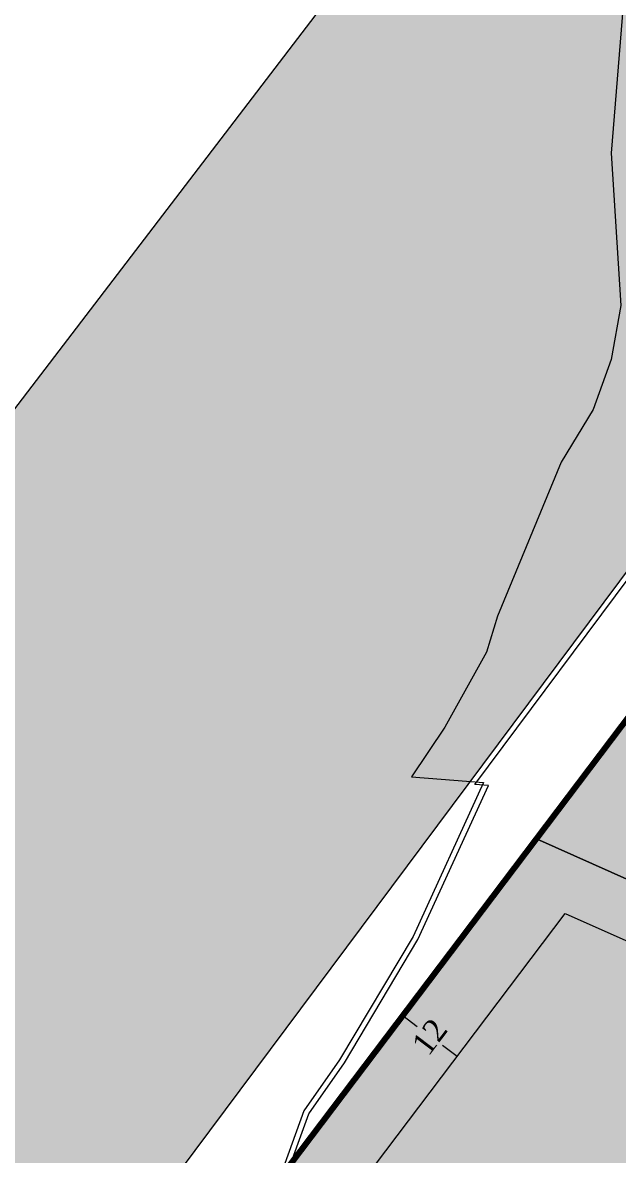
# Model space of a CAD drawing. Header units: metres. Extents: x 478603 to 489313, y 4282657 to 4289463.
# Drawn here: x 480876.9 to 480982.1, y 4288475.2 to 4288675.1 of the extents above; entities that cross this region are included whole.
import ezdxf

# ---------------------------------------------------------------- set-up
doc = ezdxf.new("R2010")
doc.units = ezdxf.units.M
for name, color, linetype, lineweight in [('@PARSEL', 18, 'Continuous', 0), ('ADAKENARI', 18, 'Continuous', 0), ('EYLUL_REV', 8, 'Continuous', 0), ('PARSEL_ALN', 207, 'Continuous', 0), ('REVIZE_ONERI_KAM_SNR', 9, 'Continuous', 0), ('ROL_CEPHE', 1, 'Continuous', 0), ('SANAYI_SIYAH', 18, 'Continuous', 0), ('SNR_PLANONAMAA', 233, 'Continuous', 0), ('SNR_YAPIYAK', 18, 'Continuous', 0)]:
    doc.layers.add(name, color=color, linetype=linetype, lineweight=lineweight)
doc.styles.get("Standard").update_dxf_attribs({"font": 'times.ttf'})

msp = doc.modelspace()

# ---------------------------------------------------------------- hatches: boundary and pattern name
at = {"layer": 'PARSEL_ALN'}
for points in [[(481016.28, 4288595.42), (480967.64, 4288531.09), (481081.81, 4288480.16), (481134.59, 4288542.65)], [(480967.64, 4288531.09), (480922.22, 4288471.01), (480919.41, 4288463.24), (481027, 4288415.25), (481081.81, 4288480.16)]]:
    msp.add_hatch(color=256, dxfattribs=at).paths.add_polyline_path(points)
at = {"layer": 'REVIZE_ONERI_KAM_SNR'}
msp.add_hatch(color=256, dxfattribs=at).paths.add_polyline_path([(480391.37, 4287736.67), (479958.38, 4287021.55), (479846.66, 4286823.22), (479817.89, 4286807.32), (479678.54, 4286593.14), (479667.02, 4286563.36), (479171.87, 4285664.49), (479060.05, 4285423.5), (478955.18, 4285211.94), (478971.57, 4285181.44), (478973.58, 4285138.06), (478896.83, 4284994.41), (478884.26, 4284953.22), (478871.38, 4284822.15), (478829.64, 4284818.29), (478829.64, 4284859.4), (478806.79, 4284865.48), (478716.87, 4284674.35), (478705.55, 4284645.23), (478602.86, 4284697.15), (478665.09, 4284834.56), (478661.84, 4284859.59), (478721.27, 4284982.03), (478734.09, 4284989.86), (478857.78, 4285241.35), (478838.86, 4285277.85), (478831.67, 4285382.6), (478866.61, 4285387.39), (478882.65, 4285289.09), (479341.44, 4286225.89), (479492.42, 4286515.34), (479668.69, 4286852.71), (479834.72, 4287134.36), (480316.15, 4287820.51), (480353.75, 4287856.55), (480321.39, 4287969.42), (480358.64, 4287985.06), (480384.47, 4287906.35), (480463.86, 4288018.44), (480598.66, 4288207.44), (480775.09, 4288481.28), (480856.22, 4288581.77), (481195.87, 4289025.92), (481277.92, 4288967.09), (481191.32, 4288856.62), (480684.78, 4288177.97), (480420.91, 4287781.11), (480447.15, 4287667.53), (480456.56, 4287584.46), (480422.31, 4287581.55), (480417.61, 4287623.09), (480404.49, 4287679.88)])

# ---------------------------------------------------------------- linework, layer by layer
at = {"layer": '@PARSEL', "color": 18}
msp.add_line((480967.64, 4288531.09), (481081.81, 4288480.16), dxfattribs=at)
at = {"layer": 'ADAKENARI', "lineweight": 100}
msp.add_line((481025.81, 4288608.01), (480922.22, 4288471.01), dxfattribs=at)
at = {"layer": 'EYLUL_REV'}
msp.add_polyline3d([(481175.49, 4288648.55, 0), (481121.57, 4288660, 0), (481113.44, 4288661.58, 0), (481036.93, 4288673.63, 0), (480983.32, 4288682.55, 0), (480980.83, 4288652.06, 774.71), (480982.54, 4288625.16, 696.16), (480980.83, 4288615.62, 713.17), (480977.65, 4288606.81, 704.56), (480972.02, 4288597.51, 688.3), (480960.77, 4288570.36, 504.59), (480958.81, 4288564, 450.4), (480951.47, 4288550.79, 320.58), (480945.6, 4288541.99, 247.9), (480958.32, 4288541.01, 186.52), (480945.85, 4288513.86, 119.22), (480932.88, 4288492.09, 0), (480926.58, 4288483.06, 0), (480912.38, 4288443.8, 0), (480888.32, 4288401.89, 0), (480870.61, 4288411.56, 0), (480830.06, 4288358.19, 0), (480832.87, 4288355.15, 0), (480735.03, 4288215.77, 0)], dxfattribs=at)
at = {"layer": 'PARSEL_ALN'}
for points in [[(481016.28, 4288595.42, 0), (480967.64, 4288531.09, 0), (481081.81, 4288480.16, 0), (481134.59, 4288542.65, 0), (481016.28, 4288595.42, 0)], [(481016.28, 4288595.42, 0), (480967.64, 4288531.09, 0), (481081.81, 4288480.16, 0), (481134.59, 4288542.65, 0), (481016.28, 4288595.42, 0)], [(480967.64, 4288531.09, 0), (480922.22, 4288471.01, 0), (480919.41, 4288463.24, 0), (481027, 4288415.25, 0), (481081.81, 4288480.16, 0), (480967.64, 4288531.09, 0)], [(480967.64, 4288531.09, 0), (480922.22, 4288471.01, 0), (480919.41, 4288463.24, 0), (481027, 4288415.25, 0), (481081.81, 4288480.16, 0), (480967.64, 4288531.09, 0)]]:
    msp.add_polyline3d(points, close=True, dxfattribs=at)
at = {"layer": 'REVIZE_ONERI_KAM_SNR'}
msp.add_polyline3d([(480384.47, 4287906.35, 0), (480463.86, 4288018.44, 0), (480598.66, 4288207.44, 0), (480775.09, 4288481.28, 0), (480856.22, 4288581.77, 0), (481195.87, 4289025.92, 0), (481277.92, 4288967.09, 0), (481191.32, 4288856.62, 0), (480684.78, 4288177.97, 0), (480420.91, 4287781.11, 0)], dxfattribs=at)
msp.add_polyline3d([(480384.47, 4287906.35, 0), (480463.86, 4288018.44, 0), (480598.66, 4288207.44, 0), (480775.09, 4288481.28, 0), (480856.22, 4288581.77, 0), (481195.87, 4289025.92, 0), (481277.92, 4288967.09, 0), (481191.32, 4288856.62, 0), (480684.78, 4288177.97, 0), (480420.91, 4287781.11, 0)], dxfattribs=at)
msp.add_polyline3d([(480384.47, 4287906.35, 0), (480463.86, 4288018.44, 0), (480598.66, 4288207.44, 0), (480775.09, 4288481.28, 0), (480856.22, 4288581.77, 0), (481195.87, 4289025.92, 0), (481277.92, 4288967.09, 0), (481191.32, 4288856.62, 0), (480684.78, 4288177.97, 0), (480420.91, 4287781.11, 0)], dxfattribs=at)
at = {"layer": 'ROL_CEPHE'}
for p, q in [((480944.06, 4288499.89), (480946.61, 4288497.96)), ((480953.63, 4288492.66), (480951.08, 4288494.59))]:
    msp.add_line(p, q, dxfattribs=at)
at = {"layer": 'SANAYI_SIYAH'}
msp.add_line((480967.64, 4288531.09), (481081.81, 4288480.16), dxfattribs=at)
at = {"layer": 'SNR_PLANONAMAA'}
for p, q in [((480956.74, 4288540.67, 942.48), (481053.72, 4288670.6, 942.48)), ((480946.7, 4288513.33, 942.48), (480959.18, 4288540.49, 942.48)), ((480959.18, 4288540.49, 942.48), (480956.74, 4288540.67, 942.48)), ((480933.74, 4288491.56, 942.48), (480946.7, 4288513.33, 942.48)), ((480927.43, 4288482.54, 942.48), (480933.74, 4288491.56, 942.48)), ((480913.23, 4288443.27, 942.48), (480927.43, 4288482.54, 942.48))]:
    msp.add_line(p, q, dxfattribs=at)
at = {"layer": 'SNR_YAPIYAK'}
for p, q in [((480934.56, 4288467.43, 119.22), (480972.7, 4288517.88, 119.22)), ((480972.7, 4288517.88, 119.22), (481062.74, 4288477.72, 119.22))]:
    msp.add_line(p, q, dxfattribs=at)

# ---------------------------------------------------------------- texts
at = {"layer": 'ROL_CEPHE'}
msp.add_text('12', height=4, rotation=412.9078, dxfattribs=at).set_placement((480948.53, 4288492.54))

doc.saveas('drawing.dxf')
